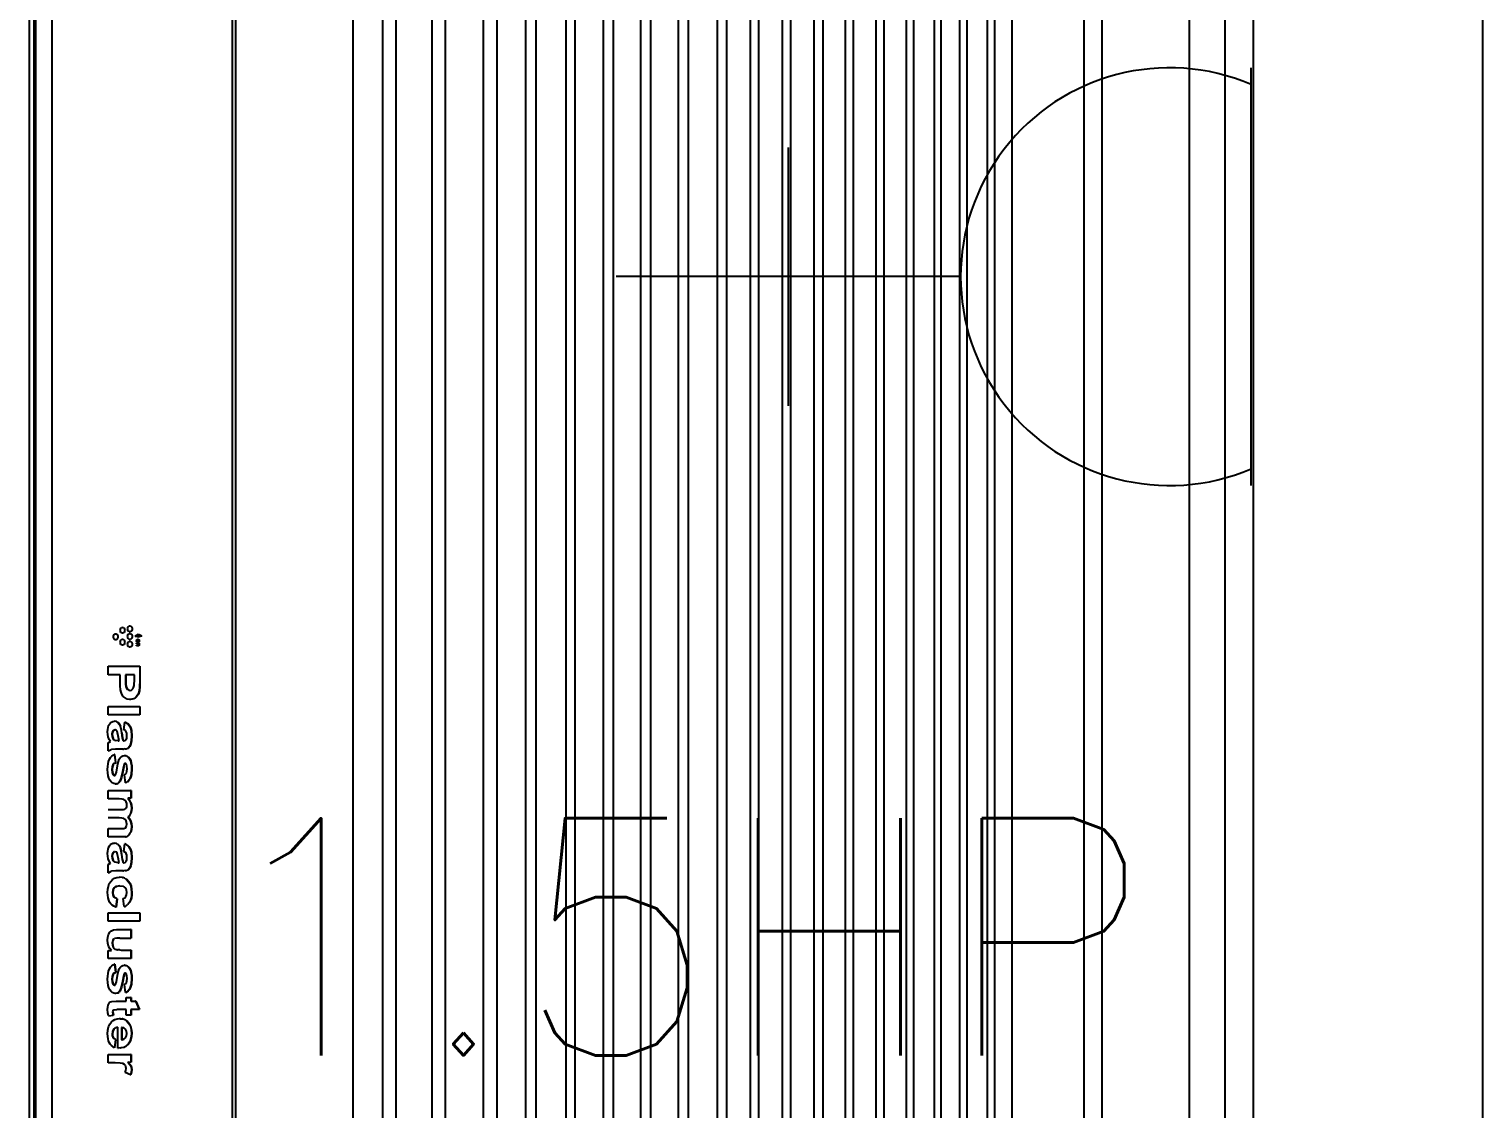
# Model space of a CAD drawing. Header units: inches. Extents: x -106706990 to 300603, y -86718466 to 1728185.
# Drawn here: x 154283 to 155233, y 41942 to 42648 of the extents above; entities that cross this region are included whole.
import ezdxf

# ---------------------------------------------------------------- set-up
doc = ezdxf.new("R2010")
doc.units = ezdxf.units.IN
doc.header["$MEASUREMENT"] = 0
doc.linetypes.add('DASHED2', pattern=[0.375, 0.25, -0.125])
for name, color, linetype in [('A-WALL', 1, 'Continuous'), ('Edges', 7, 'Continuous'), ('ELECT', 6, 'Continuous'), ('elk_LAMPU', 6, 'Continuous'), ('logo', 7, 'Continuous')]:
    doc.layers.add(name, color=color, linetype=linetype)
doc.layers.get('elk_LAMPU').off()
doc.styles.add('ROMANS', font='romans.shx', dxfattribs={"width": 0.75, "height": 200})

# ---------------------------------------------------------------- blocks, each defined once
blk = doc.blocks.new('air con')
at = {"layer": 'Edges'}
for p, q in [((71.402, 41.898), (152.402, 41.898)), ((71.402, 41.095), (152.402, 41.095)), ((71.402, 39.122), (152.402, 39.122)), ((152.402, 38.724), (71.402, 38.724)), ((152.402, 37.092), (71.402, 37.092)), ((152.402, 36.701), (71.402, 36.701)), ((152.402, 36.542), (71.402, 36.542)), ((152.402, 36.078), (71.402, 36.078)), ((152.402, 35.914), (71.402, 35.914)), ((152.402, 35.493), (71.402, 35.493)), ((152.402, 35.34), (71.402, 35.34)), ((152.402, 34.877), (71.402, 34.877)), ((152.402, 34.709), (71.402, 34.709)), ((152.402, 34.207), (71.402, 34.207)), ((152.402, 34.022), (71.402, 34.022)), ((152.402, 33.51), (71.402, 33.51)), ((152.402, 33.335), (71.402, 33.335)), ((152.402, 32.826), (71.402, 32.826)), ((152.402, 32.625), (71.402, 32.625)), ((152.402, 32.098), (71.402, 32.098)), ((152.402, 31.911), (71.402, 31.911)), ((152.402, 31.378), (71.402, 31.378)), ((152.402, 31.189), (71.402, 31.189)), ((152.402, 30.654), (71.402, 30.654)), ((152.402, 30.439), (71.402, 30.439)), ((152.402, 29.791), (71.402, 29.791)), ((152.402, 29.562), (71.402, 29.562)), ((152.402, 28.935), (71.402, 28.935)), ((152.402, 28.714), (71.402, 28.714)), ((152.402, 28.092), (71.402, 28.092)), ((152.402, 27.871), (71.402, 27.871)), ((152.402, 27.226), (71.402, 27.226)), ((152.402, 27.024), (71.402, 27.024)), ((152.402, 26.349), (71.402, 26.349)), ((152.402, 26.117), (71.402, 26.117)), ((152.402, 25.469), (71.402, 25.469)), ((152.402, 25.162), (71.402, 25.162)), ((152.402, 24.304), (71.402, 24.304)), ((152.402, 24.002), (71.402, 24.002)), ((152.402, 23.184), (71.402, 23.184)), ((152.402, 22.883), (71.402, 22.883)), ((152.402, 22.213), (71.402, 22.213)), ((152.402, 19.568), (71.402, 19.568)), ((152.402, 19.493), (71.402, 19.493)), ((106.581, 17.368), (106.616, 17.445)), ((106.616, 17.445), (106.65, 17.368)), ((106.626, 17.296), (106.616, 17.445)), ((107.302, 17.402), (107.621, 17.402)), ((107.302, 17.402), (107.302, 17.396)), ((107.621, 17.402), (107.77, 17.4)), ((107.77, 17.4), (107.857, 17.392)), ((108.217, 17.402), (108.405, 17.402)), ((108.217, 17.402), (108.217, 17.396)), ((108.405, 17.402), (108.405, 17.396)), ((112.876, 17.402), (113.064, 17.402)), ((112.876, 17.402), (112.876, 17.396)), ((113.064, 17.402), (113.064, 17.396)), ((106.392, 17.174), (106.394, 17.184)), ((106.395, 17.161), (106.392, 17.174)), ((106.394, 17.184), (106.395, 17.187)), ((106.395, 17.187), (106.401, 17.199)), ((106.401, 17.149), (106.395, 17.161)), ((106.401, 17.199), (106.412, 17.209)), ((106.412, 17.139), (106.401, 17.149)), ((106.412, 17.209), (106.427, 17.217)), ((106.427, 17.131), (106.412, 17.139)), ((106.427, 17.217), (106.443, 17.222)), ((106.443, 17.126), (106.427, 17.131)), ((106.443, 17.222), (106.461, 17.224)), ((106.461, 17.124), (106.443, 17.126)), ((106.461, 17.224), (106.479, 17.222)), ((106.479, 17.126), (106.461, 17.124)), ((106.479, 17.222), (106.495, 17.217)), ((106.495, 17.131), (106.479, 17.126)), ((106.495, 17.217), (106.51, 17.209)), ((106.51, 17.139), (106.495, 17.131)), ((106.51, 17.209), (106.521, 17.199)), ((106.521, 17.149), (106.51, 17.139)), ((106.521, 17.199), (106.527, 17.187)), ((106.527, 17.161), (106.521, 17.149)), ((106.527, 17.187), (106.528, 17.184)), ((106.53, 17.174), (106.527, 17.161)), ((106.528, 17.184), (106.53, 17.174)), ((106.563, 17.174), (106.565, 17.184)), ((106.566, 17.161), (106.563, 17.174)), ((106.565, 17.184), (106.566, 17.187)), ((106.566, 17.187), (106.572, 17.199)), ((106.572, 17.149), (106.566, 17.161)), ((106.572, 17.199), (106.583, 17.209)), ((106.583, 17.139), (106.572, 17.149)), ((106.626, 17.296), (106.581, 17.368)), ((106.583, 17.209), (106.598, 17.217)), ((106.598, 17.131), (106.583, 17.139)), ((106.598, 17.217), (106.614, 17.222)), ((106.614, 17.126), (106.598, 17.131)), ((106.614, 17.222), (106.632, 17.224)), ((106.632, 17.124), (106.614, 17.126)), ((106.65, 17.368), (106.626, 17.296)), ((106.632, 17.224), (106.65, 17.222)), ((106.65, 17.126), (106.632, 17.124)), ((106.65, 17.222), (106.666, 17.217)), ((106.666, 17.131), (106.65, 17.126)), ((106.666, 17.217), (106.681, 17.209)), ((106.681, 17.139), (106.666, 17.131)), ((106.681, 17.209), (106.692, 17.199)), ((106.692, 17.149), (106.681, 17.139)), ((106.692, 17.199), (106.698, 17.187)), ((106.698, 17.161), (106.692, 17.149)), ((106.695, 17.356), (106.696, 17.363)), ((106.696, 17.347), (106.695, 17.356)), ((106.696, 17.363), (106.699, 17.371)), ((106.699, 17.339), (106.696, 17.347)), ((106.698, 17.187), (106.699, 17.184)), ((106.701, 17.174), (106.698, 17.161)), ((106.699, 17.371), (106.705, 17.377)), ((106.705, 17.333), (106.699, 17.339)), ((106.699, 17.184), (106.701, 17.174)), ((106.705, 17.377), (106.712, 17.382)), ((106.713, 17.328), (106.705, 17.333)), ((106.712, 17.382), (106.721, 17.384)), ((106.722, 17.326), (106.713, 17.328)), ((106.715, 17.363), (106.714, 17.355)), ((106.714, 17.355), (106.715, 17.347)), ((106.717, 17.366), (106.715, 17.363)), ((106.715, 17.347), (106.717, 17.344)), ((106.719, 17.368), (106.717, 17.366)), ((106.717, 17.344), (106.719, 17.342)), ((106.725, 17.372), (106.719, 17.368)), ((106.719, 17.342), (106.725, 17.338)), ((106.721, 17.384), (106.731, 17.385)), ((106.731, 17.325), (106.722, 17.326)), ((106.731, 17.373), (106.725, 17.372)), ((106.725, 17.338), (106.731, 17.337)), ((106.731, 17.385), (106.739, 17.385)), ((106.735, 17.373), (106.731, 17.373)), ((106.731, 17.337), (106.735, 17.338)), ((106.739, 17.325), (106.731, 17.325)), ((106.738, 17.372), (106.735, 17.373)), ((106.735, 17.338), (106.738, 17.338)), ((106.744, 17.368), (106.738, 17.372)), ((106.738, 17.338), (106.744, 17.342)), ((106.739, 17.385), (106.746, 17.383)), ((106.746, 17.327), (106.739, 17.325)), ((106.741, 17.174), (106.742, 17.184)), ((106.743, 17.161), (106.741, 17.174)), ((106.742, 17.184), (106.743, 17.187)), ((106.743, 17.187), (106.75, 17.199)), ((106.75, 17.149), (106.743, 17.161)), ((106.746, 17.366), (106.744, 17.368)), ((106.744, 17.342), (106.746, 17.344)), ((106.746, 17.383), (106.752, 17.381)), ((106.747, 17.363), (106.746, 17.366)), ((106.746, 17.344), (106.747, 17.347)), ((106.752, 17.33), (106.746, 17.327)), ((106.749, 17.355), (106.747, 17.363)), ((106.747, 17.347), (106.749, 17.355)), ((106.75, 17.199), (106.761, 17.209)), ((106.761, 17.139), (106.75, 17.149)), ((106.752, 17.381), (106.758, 17.377)), ((106.758, 17.333), (106.752, 17.33)), ((106.758, 17.377), (106.762, 17.372)), ((106.762, 17.338), (106.758, 17.333)), ((106.761, 17.209), (106.775, 17.217)), ((106.775, 17.131), (106.761, 17.139)), ((106.762, 17.372), (106.766, 17.367)), ((106.766, 17.343), (106.762, 17.338)), ((106.766, 17.367), (106.767, 17.361)), ((106.767, 17.349), (106.766, 17.343)), ((106.767, 17.361), (106.768, 17.355)), ((106.768, 17.355), (106.767, 17.349)), ((106.775, 17.217), (106.792, 17.222)), ((106.792, 17.126), (106.775, 17.131)), ((106.783, 17.326), (106.783, 17.384)), ((106.783, 17.384), (106.8, 17.384)), ((106.802, 17.326), (106.783, 17.326)), ((106.792, 17.222), (106.809, 17.224)), ((106.809, 17.124), (106.792, 17.126)), ((106.8, 17.384), (106.8, 17.376)), ((106.8, 17.376), (106.805, 17.38)), ((106.803, 17.366), (106.802, 17.361)), ((106.802, 17.361), (106.802, 17.352)), ((106.802, 17.352), (106.802, 17.326)), ((106.805, 17.369), (106.803, 17.366)), ((106.805, 17.38), (106.811, 17.383)), ((106.808, 17.371), (106.805, 17.369)), ((106.813, 17.373), (106.808, 17.371)), ((106.809, 17.224), (106.827, 17.222)), ((106.827, 17.126), (106.809, 17.124)), ((106.811, 17.383), (106.817, 17.385)), ((106.817, 17.374), (106.813, 17.373)), ((106.817, 17.385), (106.824, 17.385)), ((106.821, 17.373), (106.817, 17.374)), ((106.824, 17.372), (106.821, 17.373)), ((106.824, 17.385), (106.83, 17.385)), ((106.826, 17.37), (106.824, 17.372)), ((106.828, 17.368), (106.826, 17.37)), ((106.827, 17.222), (106.844, 17.217)), ((106.844, 17.131), (106.827, 17.126)), ((106.829, 17.363), (106.828, 17.368)), ((106.829, 17.356), (106.829, 17.363)), ((106.829, 17.326), (106.829, 17.356)), ((106.848, 17.326), (106.829, 17.326)), ((106.83, 17.385), (106.835, 17.384)), ((106.835, 17.384), (106.84, 17.381)), ((106.84, 17.381), (106.843, 17.379)), ((106.843, 17.379), (106.845, 17.376)), ((106.844, 17.217), (106.858, 17.209)), ((106.858, 17.139), (106.844, 17.131)), ((106.845, 17.376), (106.847, 17.372)), ((106.847, 17.372), (106.848, 17.362)), ((106.848, 17.362), (106.848, 17.326)), ((106.858, 17.209), (106.869, 17.199)), ((106.869, 17.149), (106.858, 17.139)), ((106.869, 17.199), (106.876, 17.187)), ((106.876, 17.161), (106.869, 17.149)), ((106.876, 17.187), (106.876, 17.184)), ((106.876, 17.184), (106.878, 17.174)), ((106.878, 17.174), (106.876, 17.161)), ((107.302, 17.396), (107.621, 17.396)), ((107.302, 16.682), (107.302, 17.396)), ((107.597, 17.275), (107.501, 17.275)), ((107.501, 17.275), (107.501, 17.079)), ((107.501, 17.079), (107.609, 17.079)), ((107.501, 17.079), (107.501, 17.072)), ((107.501, 17.072), (107.609, 17.072)), ((107.739, 17.27), (107.597, 17.275)), ((107.609, 17.079), (107.707, 17.082)), ((107.609, 17.072), (107.707, 17.075)), ((107.621, 17.396), (107.77, 17.393)), ((107.707, 17.082), (107.766, 17.09)), ((107.707, 17.075), (107.766, 17.083)), ((107.707, 17.082), (107.707, 17.075)), ((107.784, 17.259), (107.739, 17.27)), ((107.766, 17.09), (107.802, 17.105)), ((107.766, 17.083), (107.802, 17.098)), ((107.766, 17.09), (107.766, 17.083)), ((107.77, 17.393), (107.857, 17.385)), ((107.819, 17.238), (107.784, 17.259)), ((107.802, 17.105), (107.828, 17.125)), ((107.802, 17.098), (107.828, 17.119)), ((107.802, 17.105), (107.802, 17.098)), ((107.843, 17.21), (107.819, 17.238)), ((107.838, 17.14), (107.828, 17.125)), ((107.828, 17.125), (107.828, 17.119)), ((107.838, 17.14), (107.845, 17.144)), ((107.85, 17.177), (107.843, 17.21)), ((107.844, 17.15), (107.847, 17.162)), ((107.844, 17.15), (107.845, 17.144)), ((107.847, 17.162), (107.85, 17.177)), ((107.857, 17.392), (107.934, 17.366)), ((107.857, 17.385), (107.934, 17.359)), ((107.934, 17.366), (107.998, 17.322)), ((107.934, 17.359), (107.998, 17.315)), ((107.998, 17.322), (108.023, 17.293)), ((107.998, 17.322), (107.998, 17.315)), ((107.998, 17.315), (108.023, 17.286)), ((108.047, 17.115), (108.022, 17.065)), ((108.023, 17.293), (108.023, 17.286)), ((108.023, 17.286), (108.041, 17.26)), ((108.041, 17.26), (108.041, 17.253)), ((108.041, 17.253), (108.052, 17.223)), ((108.055, 17.176), (108.047, 17.115)), ((108.052, 17.223), (108.052, 17.217)), ((108.052, 17.217), (108.055, 17.183)), ((108.055, 17.18), (108.055, 17.183)), ((108.055, 17.176), (108.055, 17.183)), ((108.055, 17.18), (108.055, 17.176)), ((108.217, 17.396), (108.405, 17.396)), ((108.217, 16.682), (108.217, 17.396)), ((108.405, 17.396), (108.405, 16.682)), ((108.568, 17.07), (108.602, 17.127)), ((108.568, 17.07), (108.568, 17.063)), ((108.602, 17.127), (108.608, 17.136)), ((108.602, 17.127), (108.608, 17.129)), ((108.635, 17.161), (108.608, 17.136)), ((108.608, 17.129), (108.635, 17.154)), ((108.608, 17.136), (108.608, 17.129)), ((108.668, 17.181), (108.635, 17.161)), ((108.635, 17.154), (108.668, 17.175)), ((108.635, 17.161), (108.635, 17.154)), ((108.668, 17.181), (108.707, 17.197)), ((108.668, 17.175), (108.707, 17.19)), ((108.668, 17.181), (108.668, 17.175)), ((108.707, 17.197), (108.755, 17.208)), ((108.707, 17.19), (108.755, 17.202)), ((108.707, 17.197), (108.707, 17.19)), ((108.76, 17.072), (108.739, 17.041)), ((108.755, 17.208), (108.877, 17.217)), ((108.755, 17.202), (108.877, 17.211)), ((108.755, 17.208), (108.755, 17.202)), ((108.785, 17.091), (108.76, 17.072)), ((108.819, 17.102), (108.785, 17.091)), ((108.864, 17.106), (108.819, 17.102)), ((108.926, 17.102), (108.864, 17.106)), ((108.877, 17.217), (108.987, 17.212)), ((108.877, 17.211), (108.987, 17.205)), ((108.965, 17.089), (108.926, 17.102)), ((108.985, 17.067), (108.965, 17.089)), ((108.987, 17.212), (109.065, 17.196)), ((108.987, 17.205), (109.065, 17.189)), ((109.065, 17.196), (109.065, 17.189)), ((109.065, 17.196), (109.117, 17.171)), ((109.065, 17.189), (109.117, 17.164)), ((109.117, 17.171), (109.117, 17.164)), ((109.117, 17.171), (109.152, 17.141)), ((109.117, 17.164), (109.152, 17.134)), ((109.152, 17.141), (109.152, 17.134)), ((109.157, 17.127), (109.152, 17.141)), ((109.152, 17.134), (109.157, 17.127)), ((109.17, 17.093), (109.157, 17.127)), ((109.17, 17.087), (109.17, 17.093)), ((109.173, 17.063), (109.17, 17.087)), ((109.323, 17.066), (109.327, 17.084)), ((109.327, 17.091), (109.341, 17.114)), ((109.327, 17.091), (109.327, 17.084)), ((109.363, 17.147), (109.341, 17.121)), ((109.341, 17.114), (109.363, 17.141)), ((109.341, 17.121), (109.341, 17.114)), ((109.395, 17.172), (109.363, 17.147)), ((109.363, 17.141), (109.395, 17.165)), ((109.363, 17.147), (109.363, 17.141)), ((109.395, 17.172), (109.437, 17.192)), ((109.395, 17.165), (109.437, 17.185)), ((109.395, 17.172), (109.395, 17.165)), ((109.437, 17.192), (109.489, 17.206)), ((109.437, 17.185), (109.489, 17.199)), ((109.437, 17.192), (109.437, 17.185)), ((109.489, 17.206), (109.55, 17.215)), ((109.489, 17.199), (109.55, 17.208)), ((109.489, 17.206), (109.489, 17.199)), ((109.499, 17.073), (109.497, 17.069)), ((109.503, 17.085), (109.499, 17.073)), ((109.501, 17.066), (109.499, 17.073)), ((109.519, 17.097), (109.503, 17.085)), ((109.562, 17.108), (109.519, 17.097)), ((109.55, 17.215), (109.622, 17.217)), ((109.55, 17.215), (109.55, 17.208)), ((109.55, 17.208), (109.622, 17.211)), ((109.625, 17.112), (109.562, 17.108)), ((109.622, 17.217), (109.749, 17.209)), ((109.622, 17.211), (109.749, 17.202)), ((109.678, 17.108), (109.625, 17.112)), ((109.716, 17.096), (109.678, 17.108)), ((109.743, 17.077), (109.716, 17.096)), ((109.76, 17.05), (109.743, 17.077)), ((109.749, 17.209), (109.799, 17.198)), ((109.749, 17.202), (109.799, 17.191)), ((109.937, 17.074), (109.76, 17.05)), ((109.799, 17.198), (109.839, 17.183)), ((109.799, 17.198), (109.799, 17.191)), ((109.799, 17.191), (109.839, 17.176)), ((109.839, 17.183), (109.839, 17.176)), ((109.872, 17.163), (109.839, 17.183)), ((109.839, 17.176), (109.872, 17.157)), ((109.872, 17.163), (109.872, 17.157)), ((109.872, 17.163), (109.899, 17.14)), ((109.872, 17.157), (109.899, 17.133)), ((109.899, 17.14), (109.899, 17.133)), ((109.907, 17.128), (109.899, 17.14)), ((109.899, 17.133), (109.907, 17.128)), ((109.937, 17.081), (109.907, 17.128)), ((109.937, 17.081), (109.937, 17.074)), ((110.112, 17.206), (110.286, 17.206)), ((110.112, 17.206), (110.112, 17.199)), ((110.112, 17.199), (110.286, 17.199)), ((110.112, 16.682), (110.112, 17.199)), ((110.286, 17.206), (110.286, 17.199)), ((110.286, 17.199), (110.286, 17.135)), ((110.286, 17.128), (110.335, 17.164)), ((110.286, 17.135), (110.296, 17.142)), ((110.286, 17.135), (110.286, 17.128)), ((110.335, 17.171), (110.296, 17.142)), ((110.388, 17.197), (110.335, 17.171)), ((110.335, 17.164), (110.388, 17.19)), ((110.335, 17.171), (110.335, 17.164)), ((110.366, 17.089), (110.336, 17.068)), ((110.403, 17.102), (110.366, 17.089)), ((110.388, 17.197), (110.446, 17.212)), ((110.388, 17.19), (110.446, 17.205)), ((110.388, 17.197), (110.388, 17.19)), ((110.444, 17.106), (110.403, 17.102)), ((110.477, 17.103), (110.444, 17.106)), ((110.446, 17.212), (110.508, 17.217)), ((110.446, 17.212), (110.446, 17.205)), ((110.446, 17.205), (110.508, 17.211)), ((110.502, 17.095), (110.477, 17.103)), ((110.52, 17.082), (110.502, 17.095)), ((110.508, 17.217), (110.572, 17.212)), ((110.508, 17.217), (110.508, 17.211)), ((110.508, 17.211), (110.572, 17.205)), ((110.533, 17.063), (110.52, 17.082)), ((110.572, 17.212), (110.627, 17.197)), ((110.572, 17.212), (110.572, 17.205)), ((110.572, 17.205), (110.627, 17.19)), ((110.627, 17.197), (110.627, 17.19)), ((110.673, 17.171), (110.627, 17.197)), ((110.627, 17.19), (110.673, 17.164)), ((110.673, 17.171), (110.673, 17.164)), ((110.673, 17.171), (110.709, 17.135)), ((110.673, 17.164), (110.709, 17.128)), ((110.709, 17.128), (110.758, 17.164)), ((110.709, 17.135), (110.719, 17.143)), ((110.709, 17.135), (110.709, 17.128)), ((110.758, 17.171), (110.719, 17.143)), ((110.758, 17.171), (110.811, 17.197)), ((110.758, 17.164), (110.811, 17.19)), ((110.758, 17.171), (110.758, 17.164)), ((110.797, 17.088), (110.767, 17.067)), ((110.833, 17.101), (110.797, 17.088)), ((110.811, 17.197), (110.867, 17.212)), ((110.811, 17.19), (110.867, 17.205)), ((110.811, 17.197), (110.811, 17.19)), ((110.872, 17.106), (110.833, 17.101)), ((110.867, 17.212), (110.927, 17.217)), ((110.867, 17.212), (110.867, 17.205)), ((110.867, 17.205), (110.927, 17.211)), ((110.919, 17.099), (110.872, 17.106)), ((110.952, 17.077), (110.919, 17.099)), ((110.927, 17.217), (110.999, 17.212)), ((110.927, 17.217), (110.927, 17.211)), ((110.927, 17.211), (110.999, 17.205)), ((110.967, 17.041), (110.952, 17.077)), ((110.999, 17.212), (111.059, 17.194)), ((110.999, 17.212), (110.999, 17.205)), ((110.999, 17.205), (111.059, 17.187)), ((111.059, 17.194), (111.059, 17.187)), ((111.059, 17.187), (111.107, 17.159)), ((111.107, 17.166), (111.077, 17.184)), ((111.107, 17.166), (111.107, 17.159)), ((111.107, 17.166), (111.141, 17.126)), ((111.107, 17.159), (111.141, 17.119)), ((111.141, 17.126), (111.141, 17.119)), ((111.155, 17.083), (111.141, 17.119)), ((111.155, 17.083), (111.155, 17.076)), ((111.156, 17.069), (111.155, 17.076)), ((111.357, 17.136), (111.318, 17.07)), ((111.318, 17.07), (111.357, 17.129)), ((111.318, 17.07), (111.318, 17.063)), ((111.384, 17.161), (111.357, 17.136)), ((111.357, 17.129), (111.384, 17.154)), ((111.357, 17.136), (111.357, 17.129)), ((111.417, 17.181), (111.384, 17.161)), ((111.384, 17.154), (111.417, 17.175)), ((111.384, 17.161), (111.384, 17.154)), ((111.417, 17.181), (111.456, 17.197)), ((111.417, 17.175), (111.456, 17.19)), ((111.417, 17.181), (111.417, 17.175)), ((111.456, 17.197), (111.504, 17.208)), ((111.456, 17.19), (111.504, 17.202)), ((111.456, 17.197), (111.456, 17.19)), ((111.509, 17.072), (111.489, 17.041)), ((111.504, 17.208), (111.626, 17.217)), ((111.504, 17.202), (111.626, 17.211)), ((111.504, 17.208), (111.504, 17.202)), ((111.534, 17.091), (111.509, 17.072)), ((111.568, 17.102), (111.534, 17.091)), ((111.613, 17.106), (111.568, 17.102)), ((111.675, 17.102), (111.613, 17.106)), ((111.626, 17.217), (111.736, 17.212)), ((111.626, 17.211), (111.736, 17.205)), ((111.714, 17.089), (111.675, 17.102)), ((111.734, 17.067), (111.714, 17.089)), ((111.736, 17.212), (111.814, 17.196)), ((111.736, 17.205), (111.814, 17.189)), ((111.814, 17.196), (111.814, 17.189)), ((111.814, 17.196), (111.866, 17.171)), ((111.814, 17.189), (111.866, 17.164)), ((111.866, 17.171), (111.866, 17.164)), ((111.866, 17.171), (111.901, 17.141)), ((111.866, 17.164), (111.901, 17.134)), ((111.901, 17.141), (111.901, 17.134)), ((111.905, 17.131), (111.901, 17.141)), ((111.901, 17.134), (111.905, 17.131)), ((111.92, 17.093), (111.905, 17.131)), ((111.92, 17.087), (111.92, 17.093)), ((111.921, 17.071), (111.92, 17.087)), ((111.921, 17.071), (111.925, 17.028)), ((112.097, 17.067), (112.102, 17.073)), ((112.102, 17.073), (112.123, 17.1)), ((112.163, 17.146), (112.123, 17.107)), ((112.123, 17.1), (112.163, 17.139)), ((112.123, 17.107), (112.123, 17.1)), ((112.214, 17.177), (112.163, 17.146)), ((112.163, 17.139), (112.214, 17.17)), ((112.163, 17.146), (112.163, 17.139)), ((112.214, 17.177), (112.273, 17.2)), ((112.214, 17.17), (112.273, 17.193)), ((112.214, 17.177), (112.214, 17.17)), ((112.273, 17.2), (112.34, 17.213)), ((112.273, 17.193), (112.34, 17.206)), ((112.273, 17.2), (112.273, 17.193)), ((112.355, 17.094), (112.306, 17.068)), ((112.34, 17.213), (112.415, 17.217)), ((112.34, 17.213), (112.34, 17.206)), ((112.34, 17.206), (112.415, 17.211)), ((112.418, 17.103), (112.355, 17.094)), ((112.415, 17.217), (112.477, 17.215)), ((112.415, 17.217), (112.415, 17.211)), ((112.415, 17.211), (112.477, 17.208)), ((112.466, 17.098), (112.418, 17.103)), ((112.504, 17.082), (112.466, 17.098)), ((112.477, 17.215), (112.532, 17.207)), ((112.477, 17.215), (112.477, 17.208)), ((112.477, 17.208), (112.532, 17.2)), ((112.532, 17.057), (112.504, 17.082)), ((112.532, 17.207), (112.581, 17.195)), ((112.532, 17.207), (112.532, 17.2)), ((112.532, 17.2), (112.581, 17.188)), ((112.581, 17.195), (112.581, 17.188)), ((112.622, 17.177), (112.581, 17.195)), ((112.581, 17.188), (112.622, 17.17)), ((112.622, 17.177), (112.622, 17.17)), ((112.622, 17.177), (112.658, 17.154)), ((112.622, 17.17), (112.658, 17.147)), ((112.658, 17.154), (112.658, 17.147)), ((112.658, 17.154), (112.688, 17.125)), ((112.658, 17.147), (112.688, 17.119)), ((112.688, 17.125), (112.688, 17.119)), ((112.713, 17.092), (112.688, 17.119)), ((112.713, 17.092), (112.713, 17.085)), ((112.723, 17.073), (112.713, 17.085)), ((112.728, 17.062), (112.723, 17.073)), ((112.876, 17.396), (113.064, 17.396)), ((112.876, 16.682), (112.876, 17.396)), ((113.064, 17.396), (113.064, 16.682)), ((113.253, 17.206), (113.442, 17.206)), ((113.253, 17.206), (113.253, 17.199)), ((113.253, 17.199), (113.442, 17.199)), ((113.253, 16.872), (113.253, 17.199)), ((113.442, 17.206), (113.442, 17.199)), ((113.442, 16.961), (113.442, 17.199)), ((113.713, 17.206), (113.901, 17.206)), ((113.713, 17.206), (113.713, 17.199)), ((113.713, 17.199), (113.901, 17.199)), ((113.713, 16.981), (113.713, 17.199)), ((113.901, 17.206), (113.901, 17.199)), ((113.901, 17.199), (113.901, 16.682)), ((114.057, 17.066), (114.059, 17.077)), ((114.059, 17.077), (114.061, 17.084)), ((114.061, 17.091), (114.074, 17.114)), ((114.061, 17.091), (114.061, 17.084)), ((114.096, 17.146), (114.074, 17.121)), ((114.074, 17.114), (114.097, 17.141)), ((114.074, 17.121), (114.074, 17.114)), ((114.096, 17.146), (114.107, 17.155)), ((114.096, 17.146), (114.097, 17.141)), ((114.097, 17.141), (114.129, 17.165)), ((114.107, 17.155), (114.129, 17.172)), ((114.171, 17.192), (114.129, 17.172)), ((114.129, 17.165), (114.171, 17.185)), ((114.129, 17.172), (114.129, 17.165)), ((114.171, 17.192), (114.222, 17.206)), ((114.171, 17.185), (114.222, 17.199)), ((114.171, 17.192), (114.171, 17.185)), ((114.222, 17.206), (114.284, 17.215)), ((114.222, 17.199), (114.284, 17.208)), ((114.222, 17.206), (114.222, 17.199)), ((114.232, 17.073), (114.231, 17.069)), ((114.236, 17.085), (114.232, 17.073)), ((114.234, 17.066), (114.232, 17.073)), ((114.253, 17.097), (114.236, 17.085)), ((114.295, 17.108), (114.253, 17.097)), ((114.284, 17.215), (114.356, 17.217)), ((114.284, 17.215), (114.284, 17.208)), ((114.284, 17.208), (114.356, 17.211)), ((114.359, 17.112), (114.295, 17.108)), ((114.356, 17.217), (114.483, 17.209)), ((114.356, 17.211), (114.483, 17.202)), ((114.411, 17.108), (114.359, 17.112)), ((114.45, 17.096), (114.411, 17.108)), ((114.477, 17.077), (114.45, 17.096)), ((114.493, 17.05), (114.477, 17.077)), ((114.483, 17.209), (114.533, 17.198)), ((114.483, 17.202), (114.533, 17.191)), ((114.671, 17.074), (114.493, 17.05)), ((114.533, 17.198), (114.573, 17.183)), ((114.533, 17.198), (114.533, 17.191)), ((114.533, 17.191), (114.573, 17.176)), ((114.573, 17.183), (114.573, 17.176)), ((114.573, 17.183), (114.606, 17.163)), ((114.573, 17.176), (114.606, 17.157)), ((114.606, 17.163), (114.606, 17.157)), ((114.626, 17.146), (114.606, 17.163)), ((114.606, 17.157), (114.633, 17.133)), ((114.626, 17.146), (114.633, 17.14)), ((114.633, 17.14), (114.633, 17.133)), ((114.671, 17.08), (114.633, 17.14)), ((114.633, 17.133), (114.671, 17.08)), ((114.671, 17.08), (114.671, 17.074)), ((114.782, 17.206), (114.869, 17.206)), ((114.782, 17.206), (114.782, 17.199)), ((114.782, 17.199), (114.869, 17.199)), ((114.782, 17.09), (114.782, 17.199)), ((114.869, 17.09), (114.782, 17.09)), ((114.869, 17.308), (115.058, 17.388)), ((114.869, 17.302), (115.058, 17.381)), ((114.869, 17.308), (114.869, 17.302)), ((114.869, 17.206), (114.869, 17.302)), ((114.869, 17.206), (114.869, 17.199)), ((114.869, 16.864), (114.869, 17.09)), ((115.058, 17.388), (115.058, 17.381)), ((115.058, 17.381), (115.058, 17.206)), ((115.058, 17.206), (115.187, 17.206)), ((115.058, 17.206), (115.058, 17.199)), ((115.058, 17.199), (115.187, 17.199)), ((115.187, 17.09), (115.058, 17.09)), ((115.058, 17.09), (115.058, 16.888)), ((115.187, 17.206), (115.187, 17.199)), ((115.187, 17.199), (115.187, 17.09)), ((115.299, 17.08), (115.286, 17.058)), ((115.299, 17.08), (115.315, 17.098)), ((115.355, 17.145), (115.315, 17.105)), ((115.315, 17.098), (115.355, 17.138)), ((115.315, 17.105), (115.315, 17.098)), ((115.404, 17.176), (115.355, 17.145)), ((115.355, 17.138), (115.404, 17.17)), ((115.355, 17.145), (115.355, 17.138)), ((115.404, 17.176), (115.46, 17.199)), ((115.404, 17.17), (115.46, 17.192)), ((115.404, 17.176), (115.404, 17.17)), ((115.46, 17.199), (115.522, 17.213)), ((115.46, 17.192), (115.522, 17.206)), ((115.46, 17.199), (115.46, 17.192)), ((115.499, 17.073), (115.469, 17.035)), ((115.544, 17.098), (115.499, 17.073)), ((115.522, 17.213), (115.589, 17.217)), ((115.522, 17.213), (115.522, 17.206)), ((115.522, 17.206), (115.589, 17.211)), ((115.601, 17.106), (115.544, 17.098)), ((115.589, 17.217), (115.664, 17.213)), ((115.589, 17.217), (115.589, 17.211)), ((115.589, 17.211), (115.664, 17.206)), ((115.654, 17.098), (115.601, 17.106)), ((115.699, 17.075), (115.654, 17.098)), ((115.664, 17.213), (115.731, 17.198)), ((115.664, 17.213), (115.664, 17.206)), ((115.664, 17.206), (115.731, 17.191)), ((115.729, 17.037), (115.699, 17.075)), ((115.731, 17.198), (115.731, 17.191)), ((115.731, 17.198), (115.79, 17.175)), ((115.731, 17.191), (115.79, 17.168)), ((115.79, 17.175), (115.79, 17.168)), ((115.79, 17.175), (115.84, 17.141)), ((115.79, 17.168), (115.84, 17.134)), ((115.84, 17.141), (115.84, 17.134)), ((115.88, 17.098), (115.84, 17.141)), ((115.84, 17.134), (115.88, 17.091)), ((115.88, 17.098), (115.88, 17.091)), ((115.888, 17.082), (115.88, 17.091)), ((115.888, 17.082), (115.903, 17.053)), ((116.073, 17.206), (116.248, 17.206)), ((116.073, 17.206), (116.073, 17.199)), ((116.073, 17.199), (116.248, 17.199)), ((116.073, 16.682), (116.073, 17.199)), ((116.248, 17.206), (116.248, 17.199)), ((116.248, 17.199), (116.253, 17.137)), ((116.248, 17.125), (116.291, 17.169)), ((116.248, 17.132), (116.253, 17.137)), ((116.248, 17.132), (116.248, 17.125)), ((116.291, 17.175), (116.253, 17.137)), ((116.291, 17.175), (116.329, 17.201)), ((116.291, 17.169), (116.329, 17.194)), ((116.291, 17.175), (116.291, 17.169)), ((116.321, 17.072), (116.296, 17.05)), ((116.351, 17.084), (116.321, 17.072)), ((116.329, 17.201), (116.368, 17.213)), ((116.329, 17.194), (116.368, 17.206)), ((116.329, 17.201), (116.329, 17.194)), ((116.388, 17.088), (116.351, 17.084)), ((116.368, 17.213), (116.411, 17.217)), ((116.368, 17.213), (116.368, 17.206)), ((116.368, 17.206), (116.411, 17.211)), ((116.431, 17.082), (116.388, 17.088)), ((116.411, 17.217), (116.474, 17.211)), ((116.411, 17.217), (116.411, 17.211)), ((116.411, 17.211), (116.474, 17.204)), ((116.477, 17.065), (116.431, 17.082)), ((116.474, 17.211), (116.535, 17.192)), ((116.474, 17.211), (116.474, 17.204)), ((116.474, 17.204), (116.535, 17.185)), ((116.535, 17.185), (116.477, 17.065)), ((116.535, 17.192), (116.535, 17.185)), ((106.424, 17.008), (106.427, 17.021)), ((106.427, 16.995), (106.424, 17.008)), ((106.427, 17.021), (106.434, 17.033)), ((106.434, 16.983), (106.427, 16.995)), ((106.434, 17.033), (106.445, 17.044)), ((106.445, 16.973), (106.434, 16.983)), ((106.445, 17.044), (106.459, 17.051)), ((106.459, 16.965), (106.445, 16.973)), ((106.459, 17.051), (106.475, 17.056)), ((106.475, 16.96), (106.459, 16.965)), ((106.475, 17.056), (106.493, 17.058)), ((106.493, 16.958), (106.475, 16.96)), ((106.493, 17.058), (106.511, 17.056)), ((106.511, 16.96), (106.493, 16.958)), ((106.511, 17.056), (106.528, 17.051)), ((106.528, 16.965), (106.511, 16.96)), ((106.528, 17.051), (106.542, 17.044)), ((106.542, 16.973), (106.528, 16.965)), ((106.542, 17.044), (106.553, 17.033)), ((106.553, 16.983), (106.542, 16.973)), ((106.553, 17.033), (106.56, 17.021)), ((106.56, 16.995), (106.553, 16.983)), ((106.56, 17.021), (106.562, 17.008)), ((106.562, 17.008), (106.56, 16.995)), ((106.57, 16.853), (106.573, 16.866)), ((106.573, 16.84), (106.57, 16.853)), ((106.573, 16.866), (106.58, 16.878)), ((106.58, 16.828), (106.573, 16.84)), ((106.58, 16.878), (106.591, 16.889)), ((106.591, 16.818), (106.58, 16.828)), ((106.591, 16.889), (106.605, 16.897)), ((106.605, 16.81), (106.591, 16.818)), ((106.605, 16.897), (106.621, 16.902)), ((106.621, 16.805), (106.605, 16.81)), ((106.621, 16.902), (106.639, 16.903)), ((106.639, 16.803), (106.621, 16.805)), ((106.639, 16.903), (106.657, 16.902)), ((106.657, 16.805), (106.639, 16.803)), ((106.657, 16.902), (106.674, 16.897)), ((106.674, 16.81), (106.657, 16.805)), ((106.674, 16.897), (106.688, 16.889)), ((106.688, 16.818), (106.674, 16.81)), ((106.688, 16.889), (106.699, 16.878)), ((106.699, 16.828), (106.688, 16.818)), ((106.694, 17.008), (106.697, 17.021)), ((106.697, 16.995), (106.694, 17.008)), ((106.697, 17.021), (106.704, 17.033)), ((106.704, 16.983), (106.697, 16.995)), ((106.699, 16.878), (106.706, 16.866)), ((106.706, 16.84), (106.699, 16.828)), ((106.704, 17.033), (106.715, 17.044)), ((106.715, 16.973), (106.704, 16.983)), ((106.706, 16.866), (106.708, 16.853)), ((106.708, 16.853), (106.706, 16.84)), ((106.715, 17.044), (106.729, 17.051)), ((106.729, 16.965), (106.715, 16.973)), ((106.729, 17.051), (106.745, 17.056)), ((106.745, 16.96), (106.729, 16.965)), ((106.745, 17.056), (106.763, 17.058)), ((106.763, 16.958), (106.745, 16.96)), ((106.763, 17.058), (106.781, 17.056)), ((106.781, 16.96), (106.763, 16.958)), ((106.781, 17.056), (106.798, 17.051)), ((106.798, 16.965), (106.781, 16.96)), ((106.798, 17.051), (106.812, 17.044)), ((106.812, 16.973), (106.798, 16.965)), ((106.812, 17.044), (106.823, 17.033)), ((106.823, 16.983), (106.812, 16.973)), ((106.823, 17.033), (106.83, 17.021)), ((106.83, 16.995), (106.823, 16.983)), ((106.83, 17.021), (106.832, 17.008)), ((106.832, 17.008), (106.83, 16.995)), ((107.63, 16.951), (107.501, 16.951)), ((107.501, 16.951), (107.501, 16.682)), ((107.749, 16.954), (107.63, 16.951)), ((107.836, 16.961), (107.749, 16.954)), ((107.888, 16.974), (107.836, 16.961)), ((107.939, 16.995), (107.888, 16.974)), ((107.985, 17.025), (107.939, 16.995)), ((108.022, 17.065), (107.985, 17.025)), ((108.556, 16.871), (108.549, 16.83)), ((108.549, 16.825), (108.549, 16.83)), ((108.553, 16.791), (108.549, 16.825)), ((108.565, 16.762), (108.553, 16.791)), ((108.574, 16.901), (108.556, 16.871)), ((108.585, 16.737), (108.565, 16.762)), ((108.739, 17.041), (108.568, 17.063)), ((108.574, 16.901), (108.578, 16.908)), ((108.574, 16.901), (108.578, 16.901)), ((108.612, 16.938), (108.578, 16.908)), ((108.578, 16.901), (108.612, 16.931)), ((108.578, 16.908), (108.578, 16.901)), ((108.612, 16.938), (108.659, 16.961)), ((108.612, 16.931), (108.659, 16.954)), ((108.612, 16.938), (108.612, 16.931)), ((108.722, 16.978), (108.659, 16.961)), ((108.659, 16.954), (108.722, 16.971)), ((108.659, 16.961), (108.659, 16.954)), ((108.809, 16.992), (108.722, 16.978)), ((108.722, 16.971), (108.809, 16.986)), ((108.722, 16.978), (108.722, 16.971)), ((108.738, 16.84), (108.737, 16.837)), ((108.737, 16.837), (108.74, 16.835)), ((108.747, 16.864), (108.738, 16.84)), ((108.74, 16.835), (108.738, 16.84)), ((108.74, 16.835), (108.745, 16.817)), ((108.767, 16.794), (108.745, 16.817)), ((108.745, 16.817), (108.745, 16.81)), ((108.745, 16.81), (108.767, 16.787)), ((108.774, 16.885), (108.747, 16.864)), ((108.767, 16.794), (108.8, 16.779)), ((108.767, 16.794), (108.767, 16.787)), ((108.767, 16.787), (108.8, 16.772)), ((108.812, 16.897), (108.774, 16.885)), ((108.8, 16.779), (108.842, 16.773)), ((108.8, 16.779), (108.8, 16.772)), ((108.8, 16.772), (108.842, 16.767)), ((108.809, 16.992), (108.92, 17.01)), ((108.809, 16.986), (108.92, 17.003)), ((108.877, 16.909), (108.812, 16.897)), ((108.842, 16.773), (108.892, 16.779)), ((108.842, 16.767), (108.892, 16.773)), ((108.842, 16.773), (108.842, 16.767)), ((108.992, 16.93), (108.877, 16.909)), ((108.892, 16.779), (108.939, 16.798)), ((108.892, 16.773), (108.939, 16.791)), ((108.892, 16.779), (108.892, 16.773)), ((108.92, 17.01), (108.992, 17.026)), ((108.92, 17.003), (108.992, 17.019)), ((108.939, 16.798), (108.968, 16.818)), ((108.939, 16.791), (108.968, 16.811)), ((108.939, 16.798), (108.939, 16.791)), ((108.98, 16.836), (108.968, 16.818)), ((108.968, 16.818), (108.968, 16.811)), ((108.98, 16.836), (108.984, 16.843)), ((108.98, 16.836), (108.984, 16.836)), ((108.992, 16.91), (108.984, 16.843)), ((108.984, 16.836), (108.984, 16.843)), ((108.992, 17.033), (108.985, 17.067)), ((108.992, 17.026), (108.992, 17.033)), ((108.992, 17.026), (108.992, 17.019)), ((108.992, 16.91), (108.992, 16.93)), ((109.173, 17.063), (109.176, 17.03)), ((109.177, 17.017), (109.175, 16.852)), ((109.176, 16.848), (109.175, 16.852)), ((109.177, 17.017), (109.176, 17.03)), ((109.176, 16.848), (109.184, 16.758)), ((109.184, 16.751), (109.184, 16.758)), ((109.218, 16.689), (109.184, 16.751)), ((109.485, 16.857), (109.296, 16.836)), ((109.296, 16.829), (109.485, 16.85)), ((109.296, 16.836), (109.296, 16.829)), ((109.313, 16.794), (109.296, 16.829)), ((109.337, 16.763), (109.313, 16.794)), ((109.322, 17.059), (109.323, 17.066)), ((109.322, 17.052), (109.322, 17.059)), ((109.328, 17.017), (109.322, 17.052)), ((109.343, 16.985), (109.328, 17.017)), ((109.368, 16.736), (109.337, 16.763)), ((109.37, 16.958), (109.343, 16.985)), ((109.407, 16.935), (109.37, 16.958)), ((109.51, 16.904), (109.407, 16.935)), ((109.485, 16.857), (109.485, 16.85)), ((109.494, 16.841), (109.485, 16.857)), ((109.485, 16.85), (109.494, 16.841)), ((109.494, 16.841), (109.504, 16.822)), ((109.497, 17.069), (109.501, 17.066)), ((109.501, 17.066), (109.502, 17.063)), ((109.502, 17.063), (109.502, 17.056)), ((109.516, 17.051), (109.502, 17.063)), ((109.502, 17.056), (109.516, 17.045)), ((109.504, 16.822), (109.534, 16.797)), ((109.504, 16.822), (109.504, 16.815)), ((109.504, 16.815), (109.534, 16.79)), ((109.696, 16.869), (109.51, 16.904)), ((109.516, 17.051), (109.516, 17.045)), ((109.573, 17.035), (109.516, 17.051)), ((109.516, 17.045), (109.573, 17.028)), ((109.534, 16.797), (109.578, 16.781)), ((109.534, 16.797), (109.534, 16.79)), ((109.534, 16.79), (109.578, 16.774)), ((109.573, 17.035), (109.692, 17.013)), ((109.573, 17.028), (109.692, 17.006)), ((109.578, 16.781), (109.637, 16.776)), ((109.578, 16.781), (109.578, 16.774)), ((109.578, 16.774), (109.637, 16.769)), ((109.637, 16.776), (109.702, 16.781)), ((109.637, 16.776), (109.637, 16.769)), ((109.637, 16.769), (109.702, 16.774)), ((109.692, 17.013), (109.82, 16.985)), ((109.692, 17.006), (109.82, 16.978)), ((109.759, 16.851), (109.696, 16.869)), ((109.702, 16.781), (109.747, 16.795)), ((109.702, 16.774), (109.747, 16.788)), ((109.702, 16.781), (109.702, 16.774)), ((109.747, 16.795), (109.766, 16.811)), ((109.747, 16.788), (109.766, 16.804)), ((109.747, 16.795), (109.747, 16.788)), ((109.769, 16.839), (109.759, 16.851)), ((109.766, 16.811), (109.772, 16.825)), ((109.766, 16.811), (109.766, 16.804)), ((109.772, 16.825), (109.769, 16.839)), ((109.82, 16.985), (109.902, 16.952)), ((109.82, 16.978), (109.902, 16.945)), ((109.915, 16.748), (109.88, 16.721)), ((109.902, 16.952), (109.928, 16.932)), ((109.902, 16.952), (109.902, 16.945)), ((109.902, 16.945), (109.928, 16.925)), ((109.941, 16.777), (109.915, 16.748)), ((109.928, 16.932), (109.928, 16.925)), ((109.936, 16.922), (109.928, 16.925)), ((109.936, 16.922), (109.947, 16.908)), ((109.956, 16.809), (109.941, 16.777)), ((109.947, 16.908), (109.947, 16.901)), ((109.95, 16.9), (109.947, 16.901)), ((109.958, 16.881), (109.95, 16.9)), ((109.961, 16.844), (109.956, 16.809)), ((109.958, 16.881), (109.958, 16.874)), ((109.96, 16.865), (109.958, 16.874)), ((109.961, 16.85), (109.96, 16.865)), ((109.961, 16.847), (109.961, 16.85)), ((109.961, 16.844), (109.961, 16.85)), ((109.961, 16.847), (109.961, 16.844)), ((110.305, 16.997), (110.301, 16.933)), ((110.301, 16.933), (110.301, 16.682)), ((110.316, 17.04), (110.305, 16.997)), ((110.336, 17.068), (110.316, 17.04)), ((110.54, 17.027), (110.533, 17.063)), ((110.543, 16.965), (110.54, 17.027)), ((110.543, 16.682), (110.543, 16.965)), ((110.735, 16.993), (110.731, 16.93)), ((110.731, 16.93), (110.731, 16.682)), ((110.747, 17.037), (110.735, 16.993)), ((110.767, 17.067), (110.747, 17.037)), ((110.971, 16.977), (110.967, 17.041)), ((110.971, 16.682), (110.971, 16.977)), ((111.156, 17.069), (111.16, 17.019)), ((111.16, 17.019), (111.16, 16.682)), ((111.305, 16.871), (111.298, 16.83)), ((111.298, 16.83), (111.298, 16.823)), ((111.302, 16.791), (111.298, 16.823)), ((111.314, 16.762), (111.302, 16.791)), ((111.321, 16.898), (111.305, 16.871)), ((111.334, 16.737), (111.314, 16.762)), ((111.489, 17.041), (111.318, 17.063)), ((111.321, 16.898), (111.327, 16.901)), ((111.362, 16.938), (111.327, 16.908)), ((111.327, 16.901), (111.362, 16.931)), ((111.327, 16.908), (111.327, 16.901)), ((111.362, 16.938), (111.408, 16.961)), ((111.362, 16.931), (111.408, 16.954)), ((111.362, 16.938), (111.362, 16.931)), ((111.408, 16.961), (111.471, 16.978)), ((111.408, 16.954), (111.471, 16.971)), ((111.408, 16.961), (111.408, 16.954)), ((111.558, 16.992), (111.471, 16.978)), ((111.471, 16.971), (111.558, 16.986)), ((111.471, 16.978), (111.471, 16.971)), ((111.487, 16.837), (111.496, 16.864)), ((111.494, 16.817), (111.487, 16.837)), ((111.516, 16.794), (111.494, 16.817)), ((111.494, 16.817), (111.494, 16.81)), ((111.494, 16.81), (111.516, 16.787)), ((111.523, 16.885), (111.496, 16.864)), ((111.516, 16.794), (111.55, 16.779)), ((111.516, 16.794), (111.516, 16.787)), ((111.516, 16.787), (111.55, 16.772)), ((111.561, 16.897), (111.523, 16.885)), ((111.55, 16.779), (111.591, 16.773)), ((111.55, 16.779), (111.55, 16.772)), ((111.55, 16.772), (111.591, 16.767)), ((111.67, 17.01), (111.558, 16.992)), ((111.558, 16.986), (111.67, 17.003)), ((111.626, 16.909), (111.561, 16.897)), ((111.591, 16.773), (111.641, 16.779)), ((111.591, 16.767), (111.641, 16.773)), ((111.591, 16.773), (111.591, 16.767)), ((111.741, 16.93), (111.626, 16.909)), ((111.641, 16.779), (111.688, 16.798)), ((111.641, 16.773), (111.688, 16.791)), ((111.641, 16.779), (111.641, 16.773)), ((111.67, 17.01), (111.741, 17.026)), ((111.67, 17.003), (111.741, 17.019)), ((111.688, 16.798), (111.717, 16.818)), ((111.688, 16.791), (111.717, 16.811)), ((111.688, 16.798), (111.688, 16.791)), ((111.717, 16.818), (111.733, 16.836)), ((111.717, 16.818), (111.717, 16.811)), ((111.741, 16.91), (111.733, 16.843)), ((111.733, 16.843), (111.733, 16.836)), ((111.741, 17.033), (111.734, 17.067)), ((111.741, 17.026), (111.741, 17.033)), ((111.741, 17.026), (111.741, 17.019)), ((111.741, 16.91), (111.741, 16.93)), ((111.926, 17.016), (111.924, 16.858)), ((111.924, 16.858), (111.933, 16.758)), ((111.926, 17.016), (111.925, 17.028)), ((111.933, 16.751), (111.933, 16.758)), ((111.967, 16.689), (111.933, 16.751)), ((112.075, 16.997), (112.07, 16.947)), ((112.07, 16.947), (112.07, 16.94)), ((112.076, 16.88), (112.07, 16.94)), ((112.075, 16.997), (112.076, 17)), ((112.076, 17.006), (112.079, 17.017)), ((112.076, 17.006), (112.076, 17)), ((112.093, 16.827), (112.076, 16.88)), ((112.09, 17.051), (112.079, 17.017)), ((112.09, 17.051), (112.093, 17.054)), ((112.093, 17.06), (112.097, 17.067)), ((112.093, 17.06), (112.093, 17.054)), ((112.122, 16.781), (112.093, 16.827)), ((112.163, 16.742), (112.122, 16.781)), ((112.264, 16.95), (112.274, 17.02)), ((112.267, 16.936), (112.264, 16.95)), ((112.267, 16.936), (112.275, 16.878)), ((112.287, 17.047), (112.274, 17.02)), ((112.275, 16.872), (112.275, 16.878)), ((112.281, 16.863), (112.275, 16.878)), ((112.275, 16.872), (112.281, 16.863)), ((112.281, 16.863), (112.288, 16.849)), ((112.306, 17.068), (112.287, 17.047)), ((112.307, 16.826), (112.288, 16.849)), ((112.288, 16.849), (112.288, 16.842)), ((112.288, 16.842), (112.307, 16.82)), ((112.307, 16.826), (112.356, 16.798)), ((112.307, 16.826), (112.307, 16.82)), ((112.307, 16.82), (112.356, 16.791)), ((112.356, 16.798), (112.421, 16.788)), ((112.356, 16.798), (112.356, 16.791)), ((112.356, 16.791), (112.421, 16.782)), ((112.421, 16.788), (112.47, 16.794)), ((112.421, 16.788), (112.421, 16.782)), ((112.421, 16.782), (112.47, 16.787)), ((112.47, 16.794), (112.509, 16.811)), ((112.47, 16.787), (112.509, 16.804)), ((112.47, 16.794), (112.47, 16.787)), ((112.509, 16.811), (112.538, 16.841)), ((112.509, 16.804), (112.538, 16.834)), ((112.509, 16.811), (112.509, 16.804)), ((112.547, 17.022), (112.532, 17.057)), ((112.552, 16.874), (112.538, 16.841)), ((112.538, 16.841), (112.538, 16.834)), ((112.733, 17.046), (112.547, 17.022)), ((112.552, 16.874), (112.557, 16.88)), ((112.556, 16.884), (112.557, 16.887)), ((112.557, 16.88), (112.556, 16.884)), ((112.557, 16.887), (112.557, 16.88)), ((112.557, 16.887), (112.742, 16.864)), ((112.557, 16.88), (112.742, 16.857)), ((112.669, 16.744), (112.631, 16.717)), ((112.7, 16.776), (112.669, 16.744)), ((112.724, 16.814), (112.7, 16.776)), ((112.742, 16.857), (112.724, 16.814)), ((112.733, 17.053), (112.728, 17.062)), ((112.733, 17.053), (112.733, 17.046)), ((112.742, 16.864), (112.742, 16.857)), ((113.26, 16.807), (113.253, 16.872)), ((113.279, 16.757), (113.26, 16.807)), ((113.312, 16.72), (113.279, 16.757)), ((113.442, 16.948), (113.442, 16.961)), ((113.442, 16.948), (113.444, 16.88)), ((113.444, 16.88), (113.452, 16.834)), ((113.452, 16.834), (113.452, 16.828)), ((113.467, 16.812), (113.452, 16.828)), ((113.467, 16.812), (113.49, 16.796)), ((113.467, 16.812), (113.467, 16.806)), ((113.467, 16.806), (113.49, 16.789)), ((113.49, 16.796), (113.521, 16.785)), ((113.49, 16.796), (113.49, 16.789)), ((113.49, 16.789), (113.521, 16.778)), ((113.521, 16.785), (113.56, 16.781)), ((113.521, 16.785), (113.521, 16.778)), ((113.521, 16.778), (113.56, 16.774)), ((113.56, 16.781), (113.605, 16.786)), ((113.56, 16.781), (113.56, 16.774)), ((113.56, 16.774), (113.605, 16.779)), ((113.605, 16.786), (113.646, 16.8)), ((113.605, 16.779), (113.646, 16.794)), ((113.605, 16.786), (113.605, 16.779)), ((113.646, 16.8), (113.678, 16.822)), ((113.646, 16.794), (113.678, 16.815)), ((113.646, 16.8), (113.646, 16.794)), ((113.678, 16.822), (113.699, 16.841)), ((113.678, 16.822), (113.678, 16.815)), ((113.726, 16.759), (113.681, 16.722)), ((113.706, 16.883), (113.699, 16.848)), ((113.699, 16.848), (113.699, 16.841)), ((113.706, 16.883), (113.708, 16.893)), ((113.706, 16.883), (113.709, 16.89)), ((113.708, 16.893), (113.709, 16.897)), ((113.709, 16.89), (113.708, 16.893)), ((113.711, 16.945), (113.709, 16.897)), ((113.711, 16.945), (113.713, 16.981)), ((113.726, 16.682), (113.726, 16.759)), ((114.03, 16.836), (114.219, 16.857)), ((114.03, 16.829), (114.219, 16.85)), ((114.03, 16.836), (114.03, 16.829)), ((114.047, 16.794), (114.03, 16.829)), ((114.071, 16.763), (114.047, 16.794)), ((114.056, 17.057), (114.057, 17.066)), ((114.056, 17.057), (114.056, 17.052)), ((114.061, 17.017), (114.056, 17.052)), ((114.077, 16.985), (114.061, 17.017)), ((114.102, 16.736), (114.071, 16.763)), ((114.104, 16.958), (114.077, 16.985)), ((114.141, 16.935), (114.104, 16.958)), ((114.243, 16.904), (114.141, 16.935)), ((114.219, 16.857), (114.219, 16.85)), ((114.237, 16.822), (114.219, 16.85)), ((114.231, 17.069), (114.234, 17.066)), ((114.236, 17.063), (114.234, 17.066)), ((114.236, 17.063), (114.236, 17.056)), ((114.25, 17.051), (114.236, 17.063)), ((114.236, 17.056), (114.25, 17.045)), ((114.237, 16.822), (114.268, 16.797)), ((114.237, 16.822), (114.237, 16.815)), ((114.237, 16.815), (114.268, 16.79)), ((114.43, 16.869), (114.243, 16.904)), ((114.25, 17.051), (114.25, 17.045)), ((114.25, 17.051), (114.307, 17.035)), ((114.25, 17.045), (114.307, 17.028)), ((114.268, 16.797), (114.312, 16.781)), ((114.268, 16.797), (114.268, 16.79)), ((114.268, 16.79), (114.312, 16.774)), ((114.307, 17.035), (114.426, 17.013)), ((114.307, 17.028), (114.426, 17.006)), ((114.312, 16.781), (114.371, 16.776)), ((114.312, 16.781), (114.312, 16.774)), ((114.312, 16.774), (114.371, 16.769)), ((114.371, 16.776), (114.435, 16.781)), ((114.371, 16.776), (114.371, 16.769)), ((114.371, 16.769), (114.435, 16.774)), ((114.426, 17.013), (114.554, 16.985)), ((114.426, 17.006), (114.554, 16.978)), ((114.493, 16.851), (114.43, 16.869)), ((114.435, 16.781), (114.481, 16.795)), ((114.435, 16.774), (114.481, 16.788)), ((114.435, 16.781), (114.435, 16.774)), ((114.481, 16.795), (114.5, 16.811)), ((114.481, 16.788), (114.5, 16.804)), ((114.481, 16.795), (114.481, 16.788)), ((114.503, 16.839), (114.493, 16.851)), ((114.5, 16.811), (114.506, 16.825)), ((114.5, 16.811), (114.5, 16.804)), ((114.506, 16.825), (114.503, 16.839)), ((114.554, 16.985), (114.636, 16.952)), ((114.554, 16.978), (114.636, 16.945)), ((114.649, 16.748), (114.613, 16.721)), ((114.636, 16.952), (114.636, 16.945)), ((114.636, 16.952), (114.643, 16.947)), ((114.636, 16.945), (114.662, 16.925)), ((114.643, 16.947), (114.652, 16.94)), ((114.675, 16.777), (114.649, 16.748)), ((114.652, 16.94), (114.662, 16.932)), ((114.662, 16.932), (114.662, 16.925)), ((114.67, 16.922), (114.662, 16.925)), ((114.68, 16.908), (114.67, 16.922)), ((114.69, 16.809), (114.675, 16.777)), ((114.684, 16.9), (114.68, 16.908)), ((114.68, 16.908), (114.68, 16.901)), ((114.68, 16.901), (114.684, 16.9)), ((114.684, 16.9), (114.691, 16.881)), ((114.695, 16.843), (114.69, 16.809)), ((114.691, 16.881), (114.695, 16.85)), ((114.695, 16.85), (114.695, 16.843)), ((114.875, 16.768), (114.869, 16.864)), ((114.885, 16.738), (114.875, 16.768)), ((115.058, 16.885), (115.058, 16.888)), ((115.058, 16.888), (115.058, 16.881)), ((115.058, 16.885), (115.058, 16.881)), ((115.058, 16.881), (115.058, 16.879)), ((115.062, 16.815), (115.058, 16.879)), ((115.078, 16.797), (115.062, 16.815)), ((115.062, 16.815), (115.062, 16.808)), ((115.062, 16.808), (115.078, 16.79)), ((115.078, 16.797), (115.11, 16.79)), ((115.078, 16.797), (115.078, 16.79)), ((115.078, 16.79), (115.11, 16.784)), ((115.11, 16.79), (115.186, 16.804)), ((115.11, 16.784), (115.186, 16.797)), ((115.11, 16.79), (115.11, 16.784)), ((115.186, 16.804), (115.186, 16.797)), ((115.202, 16.697), (115.186, 16.797)), ((115.264, 16.955), (115.263, 16.943)), ((115.263, 16.936), (115.263, 16.943)), ((115.267, 16.885), (115.263, 16.936)), ((115.264, 16.955), (115.268, 16.997)), ((115.28, 16.838), (115.267, 16.885)), ((115.286, 17.058), (115.268, 17.004)), ((115.268, 17.004), (115.268, 16.997)), ((115.268, 17), (115.268, 17.004)), ((115.268, 16.997), (115.268, 17)), ((115.302, 16.796), (115.28, 16.838)), ((115.333, 16.758), (115.302, 16.796)), ((115.384, 16.72), (115.333, 16.758)), ((115.928, 16.901), (115.457, 16.901)), ((115.457, 16.901), (115.468, 16.854)), ((115.46, 16.992), (115.459, 16.985)), ((115.459, 16.985), (115.741, 16.985)), ((115.469, 17.035), (115.46, 16.992)), ((115.46, 16.992), (115.739, 16.992)), ((115.468, 16.854), (115.468, 16.847)), ((115.501, 16.813), (115.468, 16.847)), ((115.501, 16.813), (115.55, 16.788)), ((115.501, 16.813), (115.501, 16.806)), ((115.501, 16.806), (115.55, 16.781)), ((115.55, 16.788), (115.61, 16.779)), ((115.55, 16.788), (115.55, 16.781)), ((115.55, 16.781), (115.61, 16.772)), ((115.61, 16.779), (115.651, 16.784)), ((115.61, 16.779), (115.61, 16.772)), ((115.61, 16.772), (115.651, 16.777)), ((115.651, 16.784), (115.684, 16.797)), ((115.651, 16.777), (115.684, 16.79)), ((115.651, 16.784), (115.651, 16.777)), ((115.684, 16.797), (115.711, 16.82)), ((115.684, 16.79), (115.711, 16.813)), ((115.684, 16.797), (115.684, 16.79)), ((115.711, 16.82), (115.73, 16.846)), ((115.711, 16.82), (115.711, 16.813)), ((115.739, 16.992), (115.729, 17.037)), ((115.73, 16.853), (115.918, 16.83)), ((115.73, 16.853), (115.73, 16.846)), ((115.73, 16.846), (115.918, 16.823)), ((115.741, 16.985), (115.739, 16.992)), ((115.871, 16.757), (115.84, 16.731)), ((115.918, 16.823), (115.871, 16.757)), ((115.908, 17.043), (115.903, 17.053)), ((115.908, 17.038), (115.908, 17.043)), ((115.911, 17.033), (115.908, 17.038)), ((115.911, 17.033), (115.924, 16.981)), ((115.918, 16.83), (115.918, 16.823)), ((115.924, 16.974), (115.924, 16.981)), ((115.925, 16.959), (115.924, 16.974)), ((115.925, 16.959), (115.928, 16.908)), ((115.928, 16.901), (115.928, 16.908)), ((116.266, 16.951), (116.262, 16.841)), ((116.262, 16.841), (116.262, 16.682)), ((116.278, 17.015), (116.266, 16.951)), ((116.296, 17.05), (116.278, 17.015)), ((107.501, 16.682), (107.302, 16.682)), ((108.405, 16.682), (108.217, 16.682)), ((108.612, 16.713), (108.585, 16.737)), ((108.647, 16.694), (108.612, 16.713)), ((108.687, 16.681), (108.647, 16.694)), ((108.734, 16.673), (108.687, 16.681)), ((108.786, 16.67), (108.734, 16.673)), ((108.846, 16.674), (108.786, 16.67)), ((108.903, 16.687), (108.846, 16.674)), ((108.956, 16.708), (108.903, 16.687)), ((109.006, 16.738), (108.956, 16.708)), ((109.013, 16.722), (109.006, 16.738)), ((109.031, 16.682), (109.013, 16.722)), ((109.218, 16.682), (109.031, 16.682)), ((109.218, 16.689), (109.218, 16.682)), ((109.407, 16.713), (109.368, 16.736)), ((109.453, 16.694), (109.407, 16.713)), ((109.507, 16.681), (109.453, 16.694)), ((109.569, 16.673), (109.507, 16.681)), ((109.637, 16.67), (109.569, 16.673)), ((109.713, 16.673), (109.637, 16.67)), ((109.778, 16.683), (109.713, 16.673)), ((109.834, 16.699), (109.778, 16.683)), ((109.88, 16.721), (109.834, 16.699)), ((110.301, 16.682), (110.112, 16.682)), ((111.16, 16.682), (110.971, 16.682)), ((111.362, 16.713), (111.334, 16.737)), ((111.396, 16.694), (111.362, 16.713)), ((111.437, 16.681), (111.396, 16.694)), ((111.483, 16.673), (111.437, 16.681)), ((111.535, 16.67), (111.483, 16.673)), ((111.595, 16.674), (111.535, 16.67)), ((111.652, 16.687), (111.595, 16.674)), ((111.706, 16.708), (111.652, 16.687)), ((111.756, 16.738), (111.706, 16.708)), ((111.762, 16.722), (111.756, 16.738)), ((111.78, 16.682), (111.762, 16.722)), ((111.967, 16.682), (111.78, 16.682)), ((111.967, 16.689), (111.967, 16.682)), ((112.213, 16.71), (112.163, 16.742)), ((112.272, 16.688), (112.213, 16.71)), ((112.338, 16.675), (112.272, 16.688)), ((112.412, 16.67), (112.338, 16.675)), ((112.477, 16.673), (112.412, 16.67)), ((112.536, 16.682), (112.477, 16.673)), ((112.587, 16.697), (112.536, 16.682)), ((112.631, 16.717), (112.587, 16.697)), ((113.064, 16.682), (112.876, 16.682)), ((113.361, 16.693), (113.312, 16.72)), ((113.422, 16.676), (113.361, 16.693)), ((113.49, 16.67), (113.422, 16.676)), ((113.559, 16.676), (113.49, 16.67)), ((113.624, 16.694), (113.559, 16.676)), ((113.681, 16.722), (113.624, 16.694)), ((113.901, 16.682), (113.726, 16.682)), ((114.141, 16.713), (114.102, 16.736)), ((114.187, 16.694), (114.141, 16.713)), ((114.241, 16.681), (114.187, 16.694)), ((114.302, 16.673), (114.241, 16.681)), ((114.371, 16.67), (114.302, 16.673)), ((114.446, 16.673), (114.371, 16.67)), ((114.512, 16.683), (114.446, 16.673)), ((114.568, 16.699), (114.512, 16.683)), ((114.613, 16.721), (114.568, 16.699)), ((114.901, 16.715), (114.885, 16.738)), ((114.926, 16.697), (114.901, 16.715)), ((114.961, 16.683), (114.926, 16.697)), ((115.005, 16.673), (114.961, 16.683)), ((115.053, 16.67), (115.005, 16.673)), ((115.132, 16.675), (115.053, 16.67)), ((115.202, 16.691), (115.132, 16.675)), ((115.202, 16.697), (115.202, 16.691)), ((115.446, 16.692), (115.384, 16.72)), ((115.521, 16.676), (115.446, 16.692)), ((115.608, 16.67), (115.521, 16.676)), ((115.716, 16.68), (115.608, 16.67)), ((115.762, 16.692), (115.716, 16.68)), ((115.803, 16.709), (115.762, 16.692)), ((115.84, 16.731), (115.803, 16.709)), ((116.262, 16.682), (116.073, 16.682)), ((146.421, 15.42), (76.921, 15.42)), ((71.402, 14.898), (152.402, 14.898)), ((146.421, 15.051), (76.921, 15.051)), ((146.421, 15.012), (76.921, 15.012))]:
    blk.add_line(p, q, dxfattribs=at)
blk = doc.blocks.new('SOCKET(in)')
at = {"layer": 'ELECT', "color": 6}
for p, q in [((86605160.04, -1198079.24), (86605160.04, -1197854.24)), ((86605075.66, -1197966.74), (86605244.41, -1197966.74)), ((86605023.63, -1198268.99), (86605296.44, -1198268.99))]:
    blk.add_line(p, q, dxfattribs=at)
blk.add_arc((86605160.04, -1198215.64), 136.41, 336.97635, 203.02365, dxfattribs=at)

msp = doc.modelspace()

# ---------------------------------------------------------------- linework, layer by layer
at = {"layer": 'A-WALL', "color": 8}
for p, q in [((155082.77, 45909.69), (155082.77, 39909.69)), ((155232.77, 41109.69), (155232.77, 45909.69)), ((155082.77, 44784.69), (155082.77, 39909.69))]:
    msp.add_line(p, q, dxfattribs=at)

# ---------------------------------------------------------------- block references
at = {"xscale": 28.92590521224616, "yscale": 28.92590521224616, "zscale": 28.92590521224616, "rotation": 270}
msp.add_blockref('air con', (153852.28, 45335.45), dxfattribs=at)
at = {"layer": 'elk_LAMPU', "color": 0, "linetype": 'DASHED2', "lineweight": 18, "rotation": 90}
msp.add_blockref('SOCKET(in)', (-1043187.57, -86562674.04), dxfattribs=at)

# ---------------------------------------------------------------- texts
at = {"layer": 'logo', "color": 7, "style": 'ROMANS'}
msp.add_text('1.5HP', height=154.934, dxfattribs=at).set_placement((154400.93, 41977.34))

doc.saveas('drawing.dxf')
